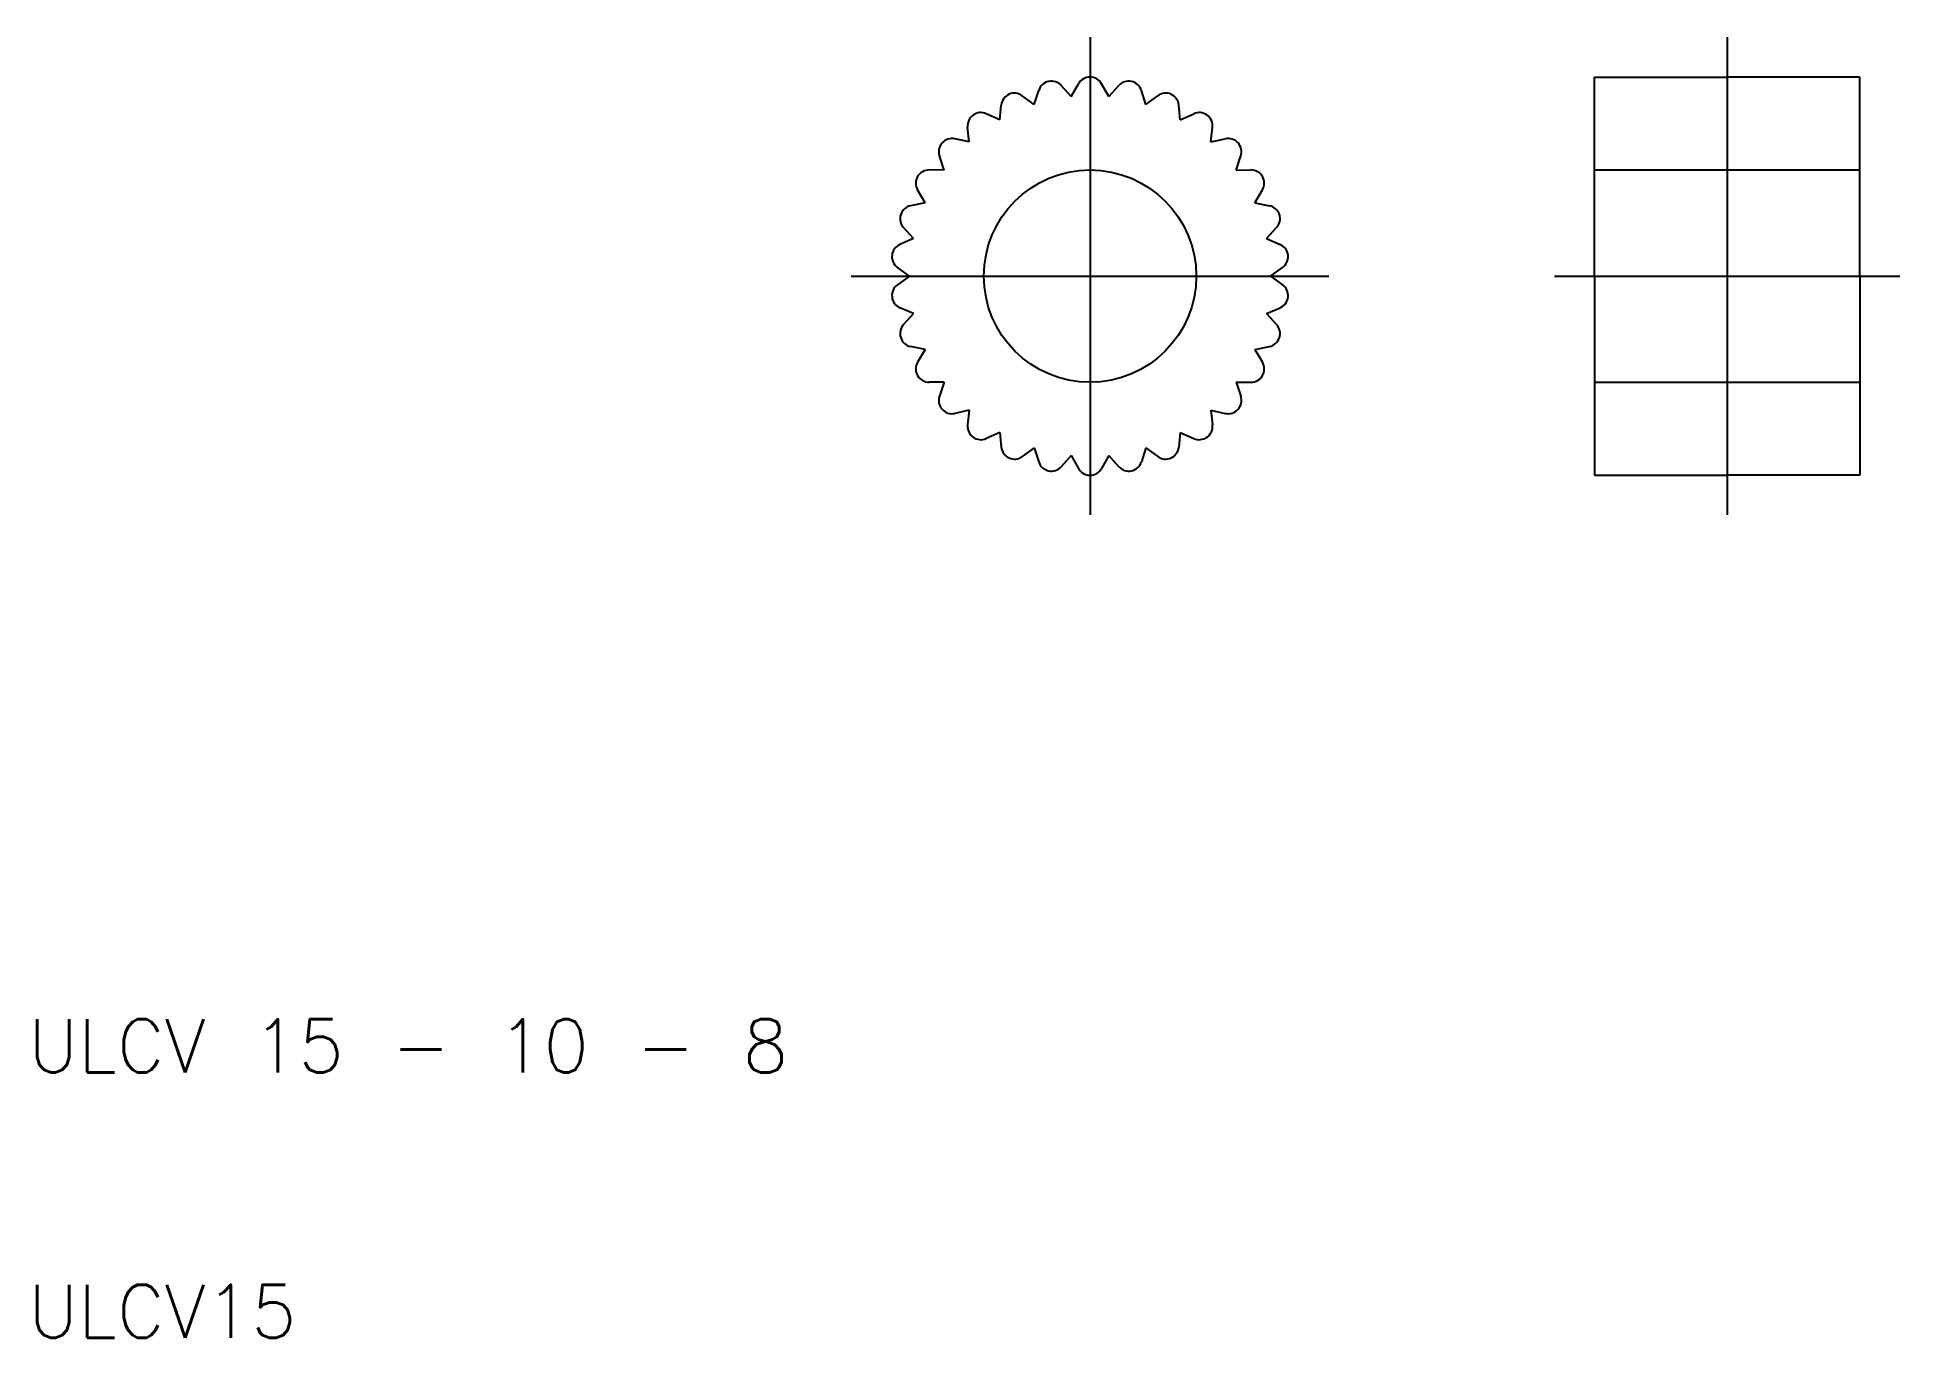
# Model space of a CAD drawing. Extents: x 10.3 to 80.5, y 10 to 59.
import ezdxf

# ---------------------------------------------------------------- set-up
doc = ezdxf.new("R2010")
doc.units = 0
doc.linetypes.add('CENTER', pattern=[50.8, 31.75, -6.35, 6.35, -6.35])
doc.layers.get('0').update_dxf_attribs({"linetype": 'CONTINUOUS'})
doc.layers.add('CENTER', color=1, linetype='CENTER')
doc.styles.get("Standard").update_dxf_attribs({"font": 'txt.shx'})

msp = doc.modelspace()

# ---------------------------------------------------------------- linework, layer by layer
at = {"color": 7, "linetype": 'CONTINUOUS'}
for p, q in [((47.899, 56.467), (48.068, 56.999)), ((49.289, 56.763), (48.918, 57.18)), ((49.289, 56.763), (49.566, 57.248)), ((50.711, 56.763), (50.434, 57.248)), ((50.711, 56.763), (51.082, 57.18)), ((52.101, 56.467), (51.932, 56.999)), ((69, 50), (69, 57.5)), ((69, 57.5), (74, 57.5)), ((79, 57.5), (74, 57.5)), ((79, 50), (79, 57.5)), ((46.6, 55.889), (46.655, 56.444)), ((47.899, 56.467), (47.449, 56.798)), ((52.101, 56.467), (52.551, 56.798)), ((53.4, 55.889), (53.345, 56.444)), ((45.45, 55.053), (45.389, 55.608)), ((46.6, 55.889), (46.091, 56.119)), ((53.4, 55.889), (53.909, 56.119)), ((54.55, 55.053), (54.611, 55.608)), ((45.45, 55.053), (44.905, 55.172)), ((54.55, 55.053), (55.095, 55.172)), ((44.499, 53.997), (44.323, 54.527)), ((55.501, 53.997), (55.677, 54.527)), ((44.499, 53.997), (43.941, 54)), ((55.501, 53.997), (56.059, 54)), ((69, 54), (79, 54)), ((43.788, 52.766), (43.241, 52.653)), ((43.788, 52.766), (43.506, 53.248)), ((56.212, 52.766), (56.494, 53.248)), ((56.212, 52.766), (56.759, 52.653)), ((43.349, 51.414), (42.837, 51.19)), ((43.349, 51.414), (42.973, 51.827)), ((56.651, 51.414), (57.027, 51.827)), ((56.651, 51.414), (57.163, 51.19)), ((43.2, 50), (42.747, 50.326)), ((43.2, 50), (42.747, 49.674)), ((56.8, 50), (57.253, 50.326)), ((56.8, 50), (57.253, 49.674)), ((69, 50), (69, 42.5)), ((79, 50), (79, 42.5)), ((43.349, 48.586), (42.837, 48.81)), ((43.349, 48.586), (42.973, 48.173)), ((56.651, 48.586), (57.163, 48.81)), ((56.651, 48.586), (57.027, 48.173)), ((43.788, 47.234), (43.241, 47.347)), ((43.788, 47.234), (43.506, 46.752)), ((56.212, 47.234), (56.759, 47.347)), ((56.212, 47.234), (56.494, 46.752)), ((44.499, 46.003), (43.941, 46)), ((44.499, 46.003), (44.323, 45.473)), ((55.501, 46.003), (55.677, 45.473)), ((55.501, 46.003), (56.059, 46)), ((69, 46), (79, 46)), ((45.45, 44.947), (44.905, 44.828)), ((45.45, 44.947), (45.389, 44.392)), ((54.55, 44.947), (54.611, 44.392)), ((54.55, 44.947), (55.095, 44.828)), ((46.6, 44.111), (46.091, 43.881)), ((46.6, 44.111), (46.655, 43.556)), ((47.899, 43.533), (47.449, 43.202)), ((47.899, 43.533), (48.068, 43.001)), ((52.101, 43.533), (51.932, 43.001)), ((52.101, 43.533), (52.551, 43.202)), ((53.4, 44.111), (53.345, 43.556)), ((53.4, 44.111), (53.909, 43.881)), ((49.289, 43.237), (48.918, 42.82)), ((49.289, 43.237), (49.566, 42.752)), ((50.711, 43.237), (50.434, 42.752)), ((50.711, 43.237), (51.082, 42.82)), ((69, 42.5), (74, 42.5)), ((79, 42.5), (74, 42.5))]:
    msp.add_line(p, q, dxfattribs=at)
msp.add_circle((50, 50), 4, dxfattribs=at)
for centre, start, end in [((47.153, 56.395), 53.68661, 174.31339), ((48.545, 56.847), 41.68661, 162.31339), ((50, 57), 29.68661, 150.31339), ((51.455, 56.847), 17.68661, 138.31339), ((52.847, 56.395), 5.68661, 126.31339), ((45.886, 55.663), 65.68661, 186.31339), ((54.114, 55.663), 353.68661, 114.31339), ((44.798, 54.684), 77.68661, 198.31339), ((55.202, 54.684), 341.68661, 102.31339), ((43.938, 53.5), 89.68661, 210.31339), ((56.062, 53.5), 329.68661, 90.31339), ((43.343, 52.163), 101.68661, 222.31339), ((56.657, 52.163), 317.68661, 78.31339), ((43.038, 50.732), 113.68661, 234.31339), ((56.962, 50.732), 305.68661, 66.31339), ((43.038, 49.268), 125.68661, 246.31339), ((56.962, 49.268), 293.68661, 54.31339), ((43.343, 47.837), 137.68661, 258.31339), ((56.657, 47.837), 281.68661, 42.31339), ((43.938, 46.5), 149.68661, 270.31339), ((56.062, 46.5), 269.68661, 30.31339), ((44.798, 45.316), 161.68661, 282.31339), ((55.202, 45.316), 257.68661, 18.31339), ((45.886, 44.337), 173.68661, 294.31339), ((54.114, 44.337), 245.68661, 6.31339), ((47.153, 43.605), 185.68661, 306.31339), ((52.847, 43.605), 233.68661, 354.31339), ((48.545, 43.153), 197.68661, 318.31339), ((51.455, 43.153), 221.68661, 342.31339), ((50, 43), 209.68661, 330.31339)]:
    msp.add_arc(centre, 0.5, start, end, dxfattribs=at)
at = {"layer": 'CENTER', "color": 1, "linetype": 'CENTER'}
for p, q in [((50, 59), (50, 41)), ((74, 59), (74, 41)), ((41, 50), (59, 50)), ((67.5, 50), (80.5, 50))]:
    msp.add_line(p, q, dxfattribs=at)

# ---------------------------------------------------------------- texts
at = {"color": 7, "linetype": 'CONTINUOUS'}
for s, p in [('ULCV 15 - 10 - 8', (10, 20)), ('ULCV15', (10, 10))]:
    msp.add_text(s, height=2, dxfattribs=at).set_placement(p)

doc.saveas('drawing.dxf')
